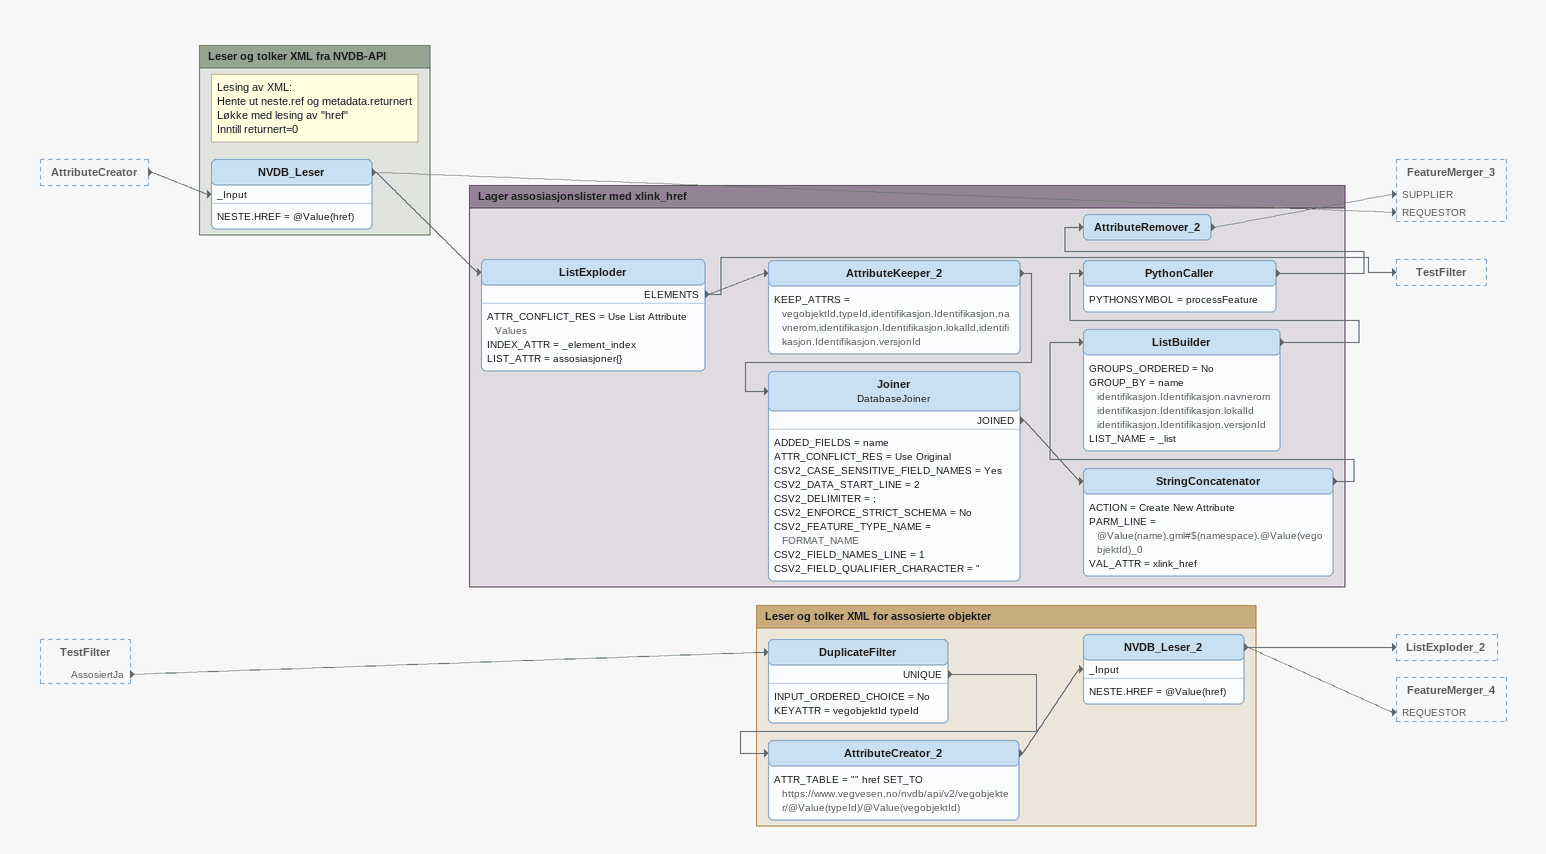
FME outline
AttributeCreator [outside]
    -> NVDB_Leser [_Input]
TestFilter [outside]
    AssosiertJa -> DuplicateFilter

Bookmark: Leser og tolker XML fra NVDB-API
Note: Lesing av XML: / Hente ut neste.ref og metadata.returnert / Løkke med lesing av "href" / Inntill returnert=0
NVDB_Leser
    NESTE.HREF = @Value(href)
    -> FeatureMerger_3 [REQUESTOR]
    -> ListExploder

Bookmark: Lager assosiasjonslister med xlink_href
ListExploder
    ATTR_CONFLICT_RES = Use List Attribute Values
    INDEX_ATTR = _element_index
    LIST_ATTR = assosiasjoner{}
    ELEMENTS -> AttributeKeeper_2
    ELEMENTS -> TestFilter
AttributeKeeper_2
    KEEP_ATTRS = vegobjektId,typeId,identifikasjon.Identifikasjon.navnerom,identifikasjon.Identifikasjon.lokalId,identifikasjon.Identifikasjon.versjonId
    -> Joiner
Joiner: DatabaseJoiner
    ADDED_FIELDS = name
    ATTR_CONFLICT_RES = Use Original
    CSV2_CASE_SENSITIVE_FIELD_NAMES = Yes
    CSV2_DATA_START_LINE = 2
    CSV2_DELIMITER = ;
    CSV2_ENFORCE_STRICT_SCHEMA = No
    CSV2_FEATURE_TYPE_NAME = FORMAT_NAME
    CSV2_FIELD_NAMES_LINE = 1
    CSV2_FIELD_QUALIFIER_CHARACTER = "
    JOINED -> StringConcatenator
StringConcatenator
    ACTION = Create New Attribute
    PARM_LINE = @Value(name).gml#$(namespace).@Value(vegobjektId)_0
    VAL_ATTR = xlink_href
    -> ListBuilder
ListBuilder
    GROUPS_ORDERED = No
    GROUP_BY = name identifikasjon.Identifikasjon.navnerom identifikasjon.Identifikasjon.lokalId identifikasjon.Identifikasjon.versjonId
    LIST_NAME = _list
    -> PythonCaller
PythonCaller
    PYTHONSYMBOL = processFeature
    -> AttributeRemover_2
AttributeRemover_2
    -> FeatureMerger_3 [SUPPLIER]

Bookmark: Leser og tolker XML for assosierte objekter
DuplicateFilter
    INPUT_ORDERED_CHOICE = No
    KEYATTR = vegobjektId typeId
    UNIQUE -> AttributeCreator_2
AttributeCreator_2
    ATTR_TABLE = "" href SET_TO https://www.vegvesen.no/nvdb/api/v2/vegobjekter/@Value(typeId)/@Value(vegobjektId)
    -> NVDB_Leser_2 [_Input]
NVDB_Leser_2
    NESTE.HREF = @Value(href)
    -> ListExploder_2
    -> FeatureMerger_4 [REQUESTOR]
